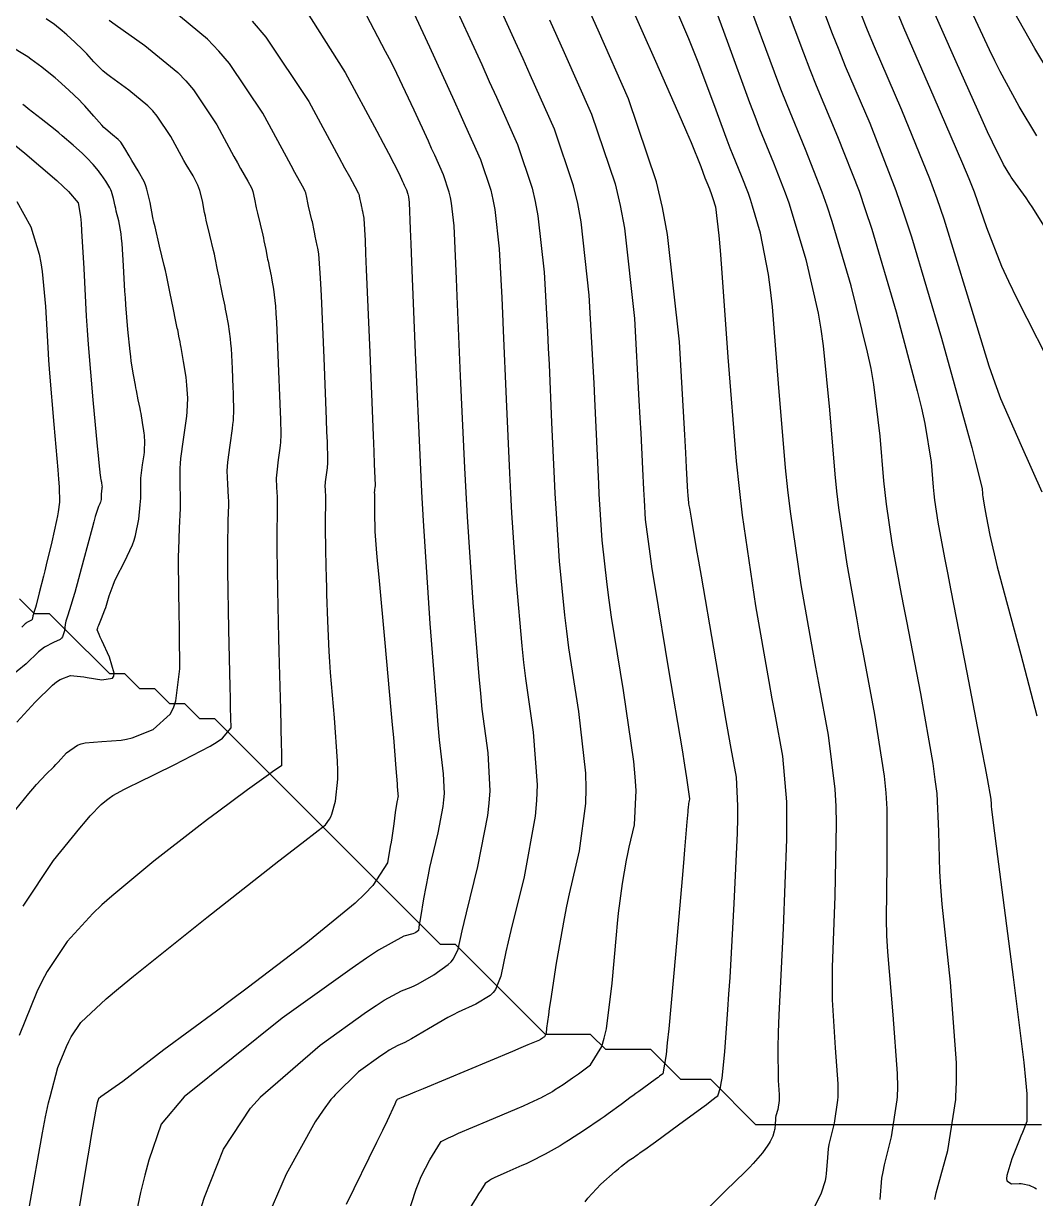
# Model space of a CAD drawing. Header units: metres. Extents: x 837117 to 838479, y 1189012 to 1191015.
# Drawn here: x 837595.3 to 837662.7, y 1189993.2 to 1190071.4 of the extents above; entities that cross this region are included whole.
import ezdxf

# ---------------------------------------------------------------- set-up
doc = ezdxf.new("R2010")
doc.units = ezdxf.units.M
doc.header["$LTSCALE"] = 0.3
for name, color, linetype in [('COTAS 10', 1, 'Continuous'), ('COTAS INT', 252, 'Continuous'), ('DRENAJE', 5, 'Continuous')]:
    doc.layers.add(name, color=color, linetype=linetype)

msp = doc.modelspace()

# ---------------------------------------------------------------- linework, layer by layer
at = {"layer": 'COTAS 10'}
for points in [[(837645.565, 1190073.886), (837647.22, 1190069.439), (837647.652, 1190068.329), (837648.073, 1190067.271), (837649.5, 1190063.886), (837650.922, 1190060.244), (837651.34, 1190059.024), (837651.768, 1190057.713), (837653.403, 1190052.212), (837654.794, 1190046.967), (837655.069, 1190045.817), (837655.296, 1190044.799), (837655.72, 1190042.212), (837655.856, 1190040.548), (837655.903, 1190040.112), (837655.953, 1190039.686), (837656.167, 1190038.236), (837656.606, 1190035.862), (837656.799, 1190034.854), (837657.022, 1190033.693), (837658.086, 1190028.236), (837659.101, 1190023.019), (837659.294, 1190022.011), (837659.448, 1190021.191), (837659.689, 1190019.806), (837659.707, 1190019.472), (837659.721, 1190019.315), (837659.74, 1190019.13), (837659.839, 1190018.227), (837660.122, 1190015.996), (837660.255, 1190014.972), (837660.413, 1190013.773), (837661.182, 1190007.976), (837661.883, 1190002.28), (837661.997, 1190001.143), (837662.077, 1190000.198), (837662.077, 1190000), (837662.076, 1189998.374), (837661.788, 1189997.641), (837661.686, 1189997.382), (837661.574, 1189997.099), (837661.091, 1189995.877), (837660.756, 1189994.782), (837660.738, 1189994.58), (837660.752, 1189994.422), (837661.073, 1189994.214), (837661.574, 1189994.248), (837661.702, 1189994.242), (837661.826, 1189994.228), (837662.233, 1189994.125), (837662.618, 1189993.95), (837662.727, 1189993.891)], [(837607.052, 1189992.287), (837607.382, 1189993.335), (837608.656, 1189996.525), (837610.454, 1189999.243), (837611.116, 1189999.995), (837611.121, 1190000), (837615.085, 1190003.454), (837618.164, 1190005.654), (837618.797, 1190006.084), (837619.336, 1190006.437), (837620.487, 1190007.065), (837621.142, 1190007.301), (837621.366, 1190007.406), (837621.609, 1190007.529), (837622.644, 1190008.118), (837623.596, 1190008.808), (837623.787, 1190008.994), (837623.946, 1190009.178), (837624.258, 1190009.826), (837624.525, 1190011.055), (837624.655, 1190011.605), (837624.809, 1190012.246), (837625.571, 1190015.318), (837626.237, 1190018.709), (837626.33, 1190019.55), (837626.385, 1190020.349), (837626.256, 1190022.882), (837625.866, 1190025.788), (837625.757, 1190026.823), (837625.648, 1190027.957), (837625.247, 1190032.882), (837624.873, 1190038.584), (837624.781, 1190040.207), (837624.693, 1190041.851), (837624.417, 1190047.948), (837624.202, 1190053.268), (837624.154, 1190054.421), (837624.109, 1190055.436), (837623.987, 1190057.948), (837623.822, 1190059.446), (837623.75, 1190059.822), (837623.668, 1190060.182), (837623.276, 1190061.341), (837622.697, 1190062.637), (837622.496, 1190063.083), (837622.277, 1190063.566), (837621.341, 1190065.625), (837620.178, 1190068.068), (837619.816, 1190068.794), (837619.436, 1190069.541), (837617.922, 1190072.416)], [(837662.759, 1190063.915), (837661.572, 1190065.878), (837660.313, 1190068.204), (837659.955, 1190068.914), (837659.592, 1190069.652), (837658.247, 1190072.553)], [(837595.328, 1190012.685), (837597.339, 1190015.729), (837599.093, 1190017.885), (837599.462, 1190018.323), (837599.781, 1190018.692), (837600.51, 1190019.454), (837600.873, 1190019.737), (837600.962, 1190019.804), (837601.044, 1190019.867), (837601.299, 1190020.054), (837602.057, 1190020.46), (837602.458, 1190020.66), (837602.941, 1190020.899), (837605.377, 1190022.081), (837607.767, 1190023.331), (837608.222, 1190023.614), (837608.587, 1190023.869), (837609.158, 1190024.56), (837609.127, 1190025.871), (837609.113, 1190026.518), (837609.097, 1190027.287), (837609.016, 1190031.086), (837608.949, 1190034.997), (837608.942, 1190035.835), (837608.939, 1190036.568), (837608.969, 1190038.334), (837609.001, 1190039.359), (837609, 1190039.625), (837608.994, 1190039.883), (837608.935, 1190040.753), (837608.905, 1190041.651), (837608.917, 1190041.927), (837608.938, 1190042.215), (837609.086, 1190043.355), (837609.25, 1190044.464), (837609.281, 1190044.732), (837609.305, 1190044.984), (837609.339, 1190045.755), (837609.321, 1190046.571), (837609.312, 1190046.852), (837609.302, 1190047.157), (837609.253, 1190048.454), (837609.176, 1190049.788), (837609.148, 1190050.115), (837609.118, 1190050.425), (837608.983, 1190051.389), (837608.833, 1190052.195), (837608.793, 1190052.404), (837608.753, 1190052.607), (837608.612, 1190053.288), (837608.474, 1190053.943), (837608.436, 1190054.13), (837608.398, 1190054.318), (837608.261, 1190055.017), (837608.099, 1190055.802), (837608.044, 1190056.046), (837607.986, 1190056.3), (837607.742, 1190057.311), (837607.501, 1190058.323), (837607.445, 1190058.577), (837607.394, 1190058.821), (837607.247, 1190059.608), (837607.081, 1190060.297), (837607.018, 1190060.478), (837606.947, 1190060.655), (837606.628, 1190061.26), (837606.176, 1190062.013), (837606.022, 1190062.283), (837605.855, 1190062.58), (837605.145, 1190063.873), (837604.234, 1190065.241), (837603.94, 1190065.585), (837603.628, 1190065.914), (837602.348, 1190066.973), (837601.139, 1190067.847), (837600.871, 1190068.058), (837600.633, 1190068.256), (837600.015, 1190068.858), (837599.563, 1190069.373), (837599.429, 1190069.514), (837599.292, 1190069.656), (837598.767, 1190070.165), (837598.225, 1190070.652), (837598.077, 1190070.779), (837597.93, 1190070.903), (837597.407, 1190071.323), (837596.862, 1190071.719)], [(837632.716, 1189993.028), (837632.883, 1189993.268), (837633.757, 1189994.198), (837634.706, 1189995.04), (837634.921, 1189995.223), (837635.114, 1189995.385), (837635.64, 1189995.789), (837635.958, 1189996.003), (837636.02, 1189996.046), (837636.071, 1189996.08), (837636.163, 1189996.144), (837636.204, 1189996.174), (837636.223, 1189996.187), (837636.245, 1189996.203), (837636.351, 1189996.278), (837636.821, 1189996.619), (837637.073, 1189996.802), (837637.377, 1189997.024), (837638.915, 1189998.143), (837640.461, 1189999.274), (837640.771, 1189999.502), (837641.03, 1189999.694), (837641.429, 1190000), (837641.537, 1190000.083), (837641.711, 1190000.621), (837641.761, 1190000.908), (837641.811, 1190001.254), (837641.994, 1190003.002), (837642.205, 1190005.815), (837642.271, 1190006.833), (837642.342, 1190007.954), (837642.626, 1190012.866), (837642.836, 1190017.553), (837642.859, 1190018.532), (837642.867, 1190019.373), (837642.772, 1190021.262), (837642.422, 1190023.179), (837642.271, 1190024.038), (837642.095, 1190025.039), (837641.262, 1190029.84), (837640.435, 1190034.634), (837640.264, 1190035.631), (837640.117, 1190036.484), (837639.793, 1190038.371), (837639.66, 1190039.168), (837639.633, 1190039.334), (837639.612, 1190039.476), (837639.57, 1190039.793), (837639.559, 1190039.959), (837639.557, 1190040.006), (837639.554, 1190040.054), (837639.546, 1190040.231), (837639.454, 1190041.875), (837639.399, 1190042.847), (837639.331, 1190044.044), (837638.976, 1190050.231), (837638.189, 1190057.363), (837637.849, 1190059.154), (837637.456, 1190060.865), (837635.592, 1190066.384), (837633.561, 1190070.96), (837633.062, 1190072.076)]]:
    msp.add_lwpolyline(points, dxfattribs=at)
at = {"layer": 'COTAS INT'}
for points in [[(837647.624, 1190074.758), (837649.14, 1190070.727), (837649.572, 1190069.637), (837650.009, 1190068.558), (837651.633, 1190064.758), (837653.374, 1190060.299), (837653.886, 1190058.805), (837654.41, 1190057.199), (837656.411, 1190050.463), (837658.093, 1190044.386), (837658.415, 1190043.195), (837658.676, 1190042.217), (837659.103, 1190040.463), (837659.132, 1190040.115), (837659.142, 1190040.023), (837659.152, 1190039.934), (837659.197, 1190039.63), (837659.294, 1190039.108), (837659.337, 1190038.882), (837659.388, 1190038.619), (837659.63, 1190037.375), (837660.121, 1190035.258), (837660.328, 1190034.445), (837660.566, 1190033.534), (837661.682, 1190029.427), (837662.749, 1190025.35)], [(837620.838, 1189991.955), (837621.471, 1189993.866), (837621.638, 1189994.305), (837621.802, 1189994.705), (837622.365, 1189995.824), (837622.899, 1189996.676), (837622.974, 1189996.795), (837623.122, 1189997.03), (837623.625, 1189997.287), (837623.923, 1189997.421), (837624.291, 1189997.582), (837626.192, 1189998.387), (837628.184, 1189999.23), (837628.609, 1189999.414), (837628.978, 1189999.577), (837629.851, 1189999.988), (837629.872, 1190000), (837630.375, 1190000.283), (837630.524, 1190000.372), (837630.675, 1190000.465), (837631.236, 1190000.829), (837631.863, 1190001.265), (837632.057, 1190001.403), (837632.259, 1190001.548), (837633.061, 1190002.137), (837633.805, 1190003.358), (837633.971, 1190003.902), (837634.119, 1190004.535), (837634.511, 1190007.567), (837634.784, 1190010.782), (837634.858, 1190011.531), (837634.93, 1190012.219), (837635.185, 1190014.196), (837635.459, 1190015.755), (837635.543, 1190016.18), (837635.631, 1190016.603), (837635.98, 1190018.105), (837636.096, 1190020.376), (837636.037, 1190021.283), (837635.939, 1190022.311), (837635.256, 1190027.028), (837634.468, 1190031.911), (837634.303, 1190033.043), (837634.161, 1190034.079), (837633.841, 1190037.028), (837633.685, 1190039.409), (837633.646, 1190040.087), (837633.61, 1190040.773), (837633.354, 1190046.432), (837633.301, 1190047.477), (837633.242, 1190048.601), (837632.98, 1190053.318), (837632.442, 1190058.196), (837632.21, 1190059.421), (837631.94, 1190060.592), (837630.665, 1190064.367), (837629.055, 1190067.981), (837628.575, 1190069.051), (837628.08, 1190070.15), (837626.166, 1190074.367)], [(837640.702, 1190074.159), (837642.141, 1190070.217), (837643.636, 1190066.151), (837643.985, 1190065.231), (837644.307, 1190064.4), (837645.235, 1190062.141), (837646.019, 1190060.135), (837646.249, 1190059.462), (837646.485, 1190058.74), (837647.386, 1190055.708), (837648.197, 1190052.13), (837648.377, 1190051.062), (837648.537, 1190049.961), (837648.953, 1190045.708), (837649.305, 1190041.415), (837649.426, 1190040.289), (837649.556, 1190039.19), (837650.107, 1190035.446), (837650.765, 1190031.743), (837650.963, 1190030.669), (837651.167, 1190029.575), (837651.96, 1190025.446), (837652.594, 1190021.327), (837652.699, 1190020.238), (837652.772, 1190019.171), (837652.78, 1190015.505), (837652.722, 1190011.822), (837652.755, 1190010.745), (837652.808, 1190009.644), (837653.176, 1190005.457), (837653.466, 1190001.568), (837653.47, 1190000.653), (837653.448, 1190000), (837653.441, 1189999.809), (837653.063, 1189997.346), (837652.587, 1189995.489), (837652.497, 1189995.027), (837652.425, 1189994.587), (837652.316, 1189993.186)], [(837620.731, 1190073.358), (837622.35, 1190069.854), (837623.989, 1190066.248), (837624.372, 1190065.401), (837624.724, 1190064.62), (837625.739, 1190062.35), (837626.425, 1190060.319), (837626.57, 1190059.689), (837626.695, 1190059.029), (837626.985, 1190056.404), (837627.153, 1190053.158), (837627.203, 1190052.106), (837627.253, 1190050.989), (837627.443, 1190046.404), (837627.665, 1190041.491), (837627.736, 1190040.167), (837627.81, 1190038.859), (837628.111, 1190034.264), (837628.485, 1190029.998), (837628.606, 1190028.896), (837628.734, 1190027.829), (837629.256, 1190024.264), (837629.508, 1190020.757), (837629.465, 1190019.727), (837629.374, 1190018.671), (837628.638, 1190014.644), (837627.76, 1190011.078), (837627.579, 1190010.313), (837627.425, 1190009.644), (837627.093, 1190008.033), (837626.746, 1190007.15), (837626.581, 1190006.941), (837626.387, 1190006.747), (837625.441, 1190006.173), (837624.262, 1190005.632), (837623.922, 1190005.459), (837623.576, 1190005.276), (837622.275, 1190004.528), (837621.147, 1190003.862), (837620.909, 1190003.73), (837620.705, 1190003.621), (837620.236, 1190003.414), (837619.679, 1190003.11), (837619.419, 1190002.94), (837619.113, 1190002.732), (837617.625, 1190001.669), (837616.07, 1190000.143), (837615.97, 1190000), (837615.8, 1189999.829), (837615.282, 1189999.131), (837614.758, 1189998.351), (837612.817, 1189994.854), (837611.079, 1189990.868)], [(837623.689, 1190073.359), (837625.824, 1190068.661), (837626.331, 1190067.538), (837626.803, 1190066.492), (837628.202, 1190063.359), (837629.183, 1190060.455), (837629.39, 1190059.555), (837629.569, 1190058.613), (837629.983, 1190054.861), (837630.198, 1190050.879), (837630.252, 1190049.792), (837630.303, 1190048.711), (837630.469, 1190044.861), (837630.638, 1190041.132), (837630.691, 1190040.127), (837630.748, 1190039.134), (837630.976, 1190035.646), (837631.323, 1190032.038), (837631.454, 1190030.969), (837631.601, 1190029.87), (837632.256, 1190025.646), (837632.724, 1190021.534), (837632.751, 1190020.505), (837632.735, 1190019.524), (837632.309, 1190016.374), (837631.642, 1190013.5), (837631.473, 1190012.692), (837631.312, 1190011.878), (837630.788, 1190008.895), (837630.399, 1190006.395), (837630.322, 1190005.886), (837630.259, 1190005.456), (837630.142, 1190004.565), (837630.102, 1190004.252), (837630.087, 1190004.187), (837630.07, 1190004.131), (837629.993, 1190004.005), (837629.91, 1190003.944), (837629.889, 1190003.929), (837629.869, 1190003.915), (837629.805, 1190003.87), (837629.747, 1190003.833), (837629.731, 1190003.823), (837629.716, 1190003.814), (837629.662, 1190003.784), (837628.899, 1190003.46), (837628.436, 1190003.266), (837627.865, 1190003.027), (837624.894, 1190001.786), (837621.934, 1190000.55), (837621.369, 1190000.314), (837620.914, 1190000.123), (837620.621, 1190000), (837620.191, 1189999.819), (837620.181, 1189999.804), (837620.177, 1189999.797), (837620.171, 1189999.788), (837620.144, 1189999.745), (837620.11, 1189999.677), (837620.1, 1189999.652), (837620.09, 1189999.626), (837620.051, 1189999.509), (837619.531, 1189998.408), (837619.217, 1189997.761), (837618.83, 1189996.965), (837616.817, 1189992.853)], [(837647.969, 1189992.672), (837648.43, 1189993.627), (837648.682, 1189994.453), (837648.73, 1189994.677), (837648.768, 1189994.899), (837648.825, 1189995.687), (837648.893, 1189996.554), (837648.937, 1189996.826), (837648.993, 1189997.112), (837649.287, 1189998.26), (837649.521, 1189999.783), (837649.528, 1190000), (837649.539, 1190000.305), (837649.536, 1190000.87), (837649.357, 1190003.275), (837649.162, 1190006.456), (837649.15, 1190007.512), (837649.155, 1190008.642), (837649.325, 1190013.354), (837649.434, 1190018.161), (837649.401, 1190019.351), (837649.341, 1190020.481), (837648.897, 1190024.052), (837648.24, 1190027.515), (837648.045, 1190028.577), (837647.845, 1190029.684), (837647.077, 1190034.052), (837646.357, 1190038.941), (837646.187, 1190040.377), (837646.03, 1190041.848), (837645.569, 1190047.456), (837645.157, 1190052.542), (837645.03, 1190053.684), (837644.898, 1190054.711), (837644.377, 1190057.456), (837643.844, 1190059.253), (837643.704, 1190059.681), (837643.567, 1190060.08), (837643.103, 1190061.269), (837642.553, 1190062.608), (837642.362, 1190063.1), (837642.155, 1190063.646), (837641.269, 1190066.055), (837640.225, 1190068.825), (837639.918, 1190069.597), (837639.603, 1190070.371), (837638.401, 1190073.188)], [(837595.742, 1189992.73), (837596.604, 1189997.608), (837596.816, 1189998.671), (837597.015, 1189999.609), (837597.118, 1190000), (837597.633, 1190001.954), (837598.197, 1190003.346), (837598.361, 1190003.682), (837598.528, 1190003.997), (837599.162, 1190004.956), (837600.845, 1190006.524), (837601.675, 1190007.222), (837602.662, 1190008.035), (837607.537, 1190011.927), (837612.34, 1190015.697), (837613.28, 1190016.433), (837614.052, 1190017.037), (837615.433, 1190018.106), (837615.708, 1190018.467), (837615.782, 1190018.624), (837615.855, 1190018.806), (837616.111, 1190019.666), (837616.252, 1190021.138), (837616.253, 1190021.704), (837616.236, 1190022.34), (837616.036, 1190025.211), (837615.778, 1190028.223), (837615.725, 1190028.948), (837615.679, 1190029.625), (837615.58, 1190031.675), (837615.534, 1190033.447), (837615.521, 1190033.948), (837615.509, 1190034.455), (837615.468, 1190036.322), (837615.44, 1190037.936), (837615.437, 1190038.282), (837615.436, 1190038.584), (837615.448, 1190039.312), (837615.461, 1190039.735), (837615.461, 1190039.845), (837615.458, 1190039.952), (837615.434, 1190040.311), (837615.422, 1190040.681), (837615.427, 1190040.795), (837615.436, 1190040.914), (837615.497, 1190041.384), (837615.564, 1190041.842), (837615.577, 1190041.953), (837615.587, 1190042.057), (837615.601, 1190042.375), (837615.558, 1190043.581), (837615.533, 1190044.245), (837615.501, 1190045.051), (837615.336, 1190049.157), (837615.159, 1190053.284), (837615.119, 1190054.105), (837615.083, 1190054.786), (837614.987, 1190056.082), (837614.919, 1190056.449), (837614.9, 1190056.544), (837614.882, 1190056.636), (837614.818, 1190056.946), (837614.755, 1190057.244), (837614.721, 1190057.414), (837614.658, 1190057.732), (837614.584, 1190058.09), (837614.56, 1190058.201), (837614.533, 1190058.316), (837614.422, 1190058.776), (837614.312, 1190059.237), (837614.287, 1190059.353), (837614.264, 1190059.463), (837614.197, 1190059.822), (837614.121, 1190060.135), (837614.093, 1190060.218), (837614.06, 1190060.298), (837613.915, 1190060.574), (837613.406, 1190061.479), (837613.144, 1190061.956), (837612.83, 1190062.532), (837611.259, 1190065.432), (837609.06, 1190068.734), (837608.35, 1190069.564), (837607.596, 1190070.357), (837604.507, 1190072.915)], [(837614.052, 1190072.382), (837616.751, 1190068.144), (837618.848, 1190064.241), (837619.271, 1190063.448), (837619.625, 1190062.778), (837620.333, 1190061.396), (837620.565, 1190060.885), (837620.619, 1190060.765), (837620.669, 1190060.654), (837620.813, 1190060.333), (837620.91, 1190060.045), (837620.931, 1190059.956), (837620.948, 1190059.863), (837620.989, 1190059.491), (837621.065, 1190057.715), (837621.104, 1190056.736), (837621.152, 1190055.546), (837621.391, 1190049.491), (837621.721, 1190042.21), (837621.825, 1190040.248), (837621.936, 1190038.309), (837622.382, 1190031.5), (837622.81, 1190025.916), (837622.909, 1190024.749), (837622.999, 1190023.748), (837623.255, 1190021.5), (837623.323, 1190020.182), (837623.294, 1190019.766), (837623.245, 1190019.328), (837622.899, 1190017.564), (837622.463, 1190015.731), (837622.358, 1190015.25), (837622.26, 1190014.781), (837621.96, 1190013.181), (837621.75, 1190011.931), (837621.709, 1190011.681), (837621.674, 1190011.474), (837621.61, 1190011.073), (837621.453, 1190010.938), (837621.359, 1190010.898), (837621.244, 1190010.856), (837620.649, 1190010.695), (837618.959, 1190009.755), (837618.153, 1190009.223), (837617.201, 1190008.572), (837612.545, 1190005.239), (837606.036, 1190000), (837604.494, 1189998.195), (837603.686, 1189995.802), (837603.422, 1189994.793), (837603.14, 1189993.634), (837601.975, 1189988.195)], [(837635.569, 1190073.003), (837637.393, 1190068.89), (837639.096, 1190065.007), (837639.447, 1190064.192), (837639.747, 1190063.49), (837640.397, 1190061.894), (837640.674, 1190061.14), (837640.739, 1190060.969), (837640.798, 1190060.815), (837640.97, 1190060.397), (837641.116, 1190060.025), (837641.158, 1190059.9), (837641.202, 1190059.766), (837641.369, 1190059.205), (837641.6, 1190057.292), (837641.684, 1190056.307), (837641.777, 1190055.124), (837642.185, 1190049.205), (837642.754, 1190042.281), (837642.948, 1190040.465), (837643.158, 1190038.693), (837644.047, 1190032.657), (837644.925, 1190027.625), (837645.127, 1190026.485), (837645.312, 1190025.456), (837645.835, 1190022.657), (837646.088, 1190019.635), (837646.104, 1190018.465), (837646.096, 1190017.151), (837645.87, 1190011.203), (837645.588, 1190005.462), (837645.545, 1190004.278), (837645.516, 1190003.269), (837645.538, 1190001.093), (837645.606, 1190000.173), (837645.607, 1190000), (837645.607, 1189999.956), (837645.601, 1189999.756), (837645.511, 1189999.174), (837645.398, 1189998.734), (837645.377, 1189998.625), (837645.36, 1189998.521), (837645.334, 1189998.189), (837645.312, 1189997.887), (837645.298, 1189997.802), (837645.28, 1189997.716), (837645.183, 1189997.401), (837645.007, 1189997.035), (837644.938, 1189996.917), (837644.861, 1189996.793), (837644.512, 1189996.286), (837643.885, 1189995.562), (837643.633, 1189995.3), (837643.347, 1189995.012), (837642.03, 1189993.752), (837640.76, 1189992.475)], [(837655.954, 1189993.189), (837656.054, 1189993.612), (837656.18, 1189994.103), (837656.839, 1189996.432), (837657.362, 1189999.835), (837657.368, 1190000), (837657.402, 1190001.002), (837657.396, 1190002.265), (837656.996, 1190007.639), (837656.455, 1190012.831), (837656.36, 1190013.979), (837656.29, 1190015.003), (837656.234, 1190017.656), (837656.11, 1190020.181), (837655.996, 1190021.124), (837655.847, 1190022.173), (837655.023, 1190026.841), (837654.095, 1190031.634), (837653.881, 1190032.762), (837653.686, 1190033.802), (837653.137, 1190036.841), (837652.755, 1190039.438), (837652.664, 1190040.2), (837652.581, 1190040.981), (837652.336, 1190043.96), (837651.917, 1190047.38), (837651.723, 1190048.44), (837651.495, 1190049.548), (837650.394, 1190053.96), (837649.127, 1190058.226), (837648.795, 1190059.243), (837648.471, 1190060.189), (837647.368, 1190063.014), (837646.137, 1190065.983), (837645.732, 1190067.02), (837645.299, 1190068.151), (837643.506, 1190073.014)], [(837663.551, 1190057.426), (837662.477, 1190059.13), (837662.243, 1190059.491), (837662.036, 1190059.804), (837661.514, 1190060.538), (837661.155, 1190061.02), (837661.051, 1190061.175), (837660.944, 1190061.339), (837660.538, 1190062.011), (837659.797, 1190063.505), (837659.478, 1190064.188), (837659.111, 1190064.987), (837657.375, 1190068.848), (837655.576, 1190072.967)], [(837664.573, 1190066.49), (837662.606, 1190069.745), (837660.83, 1190072.903)], [(837601.049, 1190071.625), (837601.451, 1190071.331), (837603.427, 1190069.944), (837605.612, 1190068.135), (837606.145, 1190067.574), (837606.647, 1190066.988), (837608.202, 1190064.653), (837609.342, 1190062.556), (837609.583, 1190062.12), (837609.791, 1190061.746), (837610.271, 1190060.917), (837610.503, 1190060.477), (837610.555, 1190060.348), (837610.601, 1190060.216), (837610.722, 1190059.715), (837610.829, 1190059.142), (837610.866, 1190058.965), (837610.907, 1190058.78), (837611.082, 1190058.044), (837611.26, 1190057.308), (837611.302, 1190057.123), (837611.342, 1190056.946), (837611.46, 1190056.375), (837611.559, 1190055.866), (837611.587, 1190055.729), (837611.614, 1190055.594), (837611.715, 1190055.117), (837611.817, 1190054.622), (837611.847, 1190054.474), (837611.876, 1190054.322), (837611.985, 1190053.736), (837612.1, 1190052.605), (837612.134, 1190052.11), (837612.167, 1190051.536), (837612.295, 1190048.806), (837612.402, 1190046.104), (837612.422, 1190045.548), (837612.44, 1190045.076), (837612.47, 1190044.065), (837612.446, 1190043.52), (837612.429, 1190043.343), (837612.407, 1190043.153), (837612.291, 1190042.37), (837612.187, 1190041.565), (837612.172, 1190041.361), (837612.164, 1190041.166), (837612.185, 1190040.532), (837612.226, 1190039.918), (837612.23, 1190039.735), (837612.231, 1190039.547), (837612.209, 1190038.823), (837612.188, 1190037.576), (837612.19, 1190037.058), (837612.195, 1190036.466), (837612.242, 1190033.704), (837612.313, 1190030.515), (837612.333, 1190029.653), (837612.354, 1190028.8), (837612.433, 1190025.797), (837612.492, 1190023.427), (837612.501, 1190022.974), (837612.507, 1190022.608), (837612.499, 1190022.021), (837612.137, 1190021.768), (837611.919, 1190021.613), (837611.65, 1190021.422), (837610.254, 1190020.428), (837608.247, 1190018.951), (837607.593, 1190018.456), (837606.896, 1190017.924), (837604.023, 1190015.691), (837601.221, 1190013.364), (837600.568, 1190012.773), (837599.969, 1190012.204), (837598.251, 1190010.343), (837596.928, 1190008.341), (837596.578, 1190007.684), (837596.236, 1190006.982), (837595.061, 1190004.078)], [(837630.335, 1190071.639), (837630.819, 1190070.564), (837631.308, 1190069.47), (837633.128, 1190065.376), (837634.698, 1190060.729), (837635.029, 1190059.288), (837635.316, 1190057.779), (837635.978, 1190051.775), (837636.286, 1190046.322), (837636.35, 1190045.162), (837636.404, 1190044.154), (837636.52, 1190041.775), (837636.582, 1190040.413), (837636.602, 1190040.046), (837636.622, 1190039.684), (837636.706, 1190038.411), (837636.998, 1190036.12), (837637.151, 1190035.116), (837637.335, 1190033.951), (837638.257, 1190028.411), (837639.155, 1190023.088), (837639.323, 1190022.062), (837639.457, 1190021.229), (837639.651, 1190019.836), (837639.621, 1190019.705), (837639.613, 1190019.669), (837639.606, 1190019.632), (837639.582, 1190019.496), (837639.553, 1190019.228), (837639.542, 1190019.108), (837639.529, 1190018.967), (837639.475, 1190018.29), (837639.321, 1190016.446), (837639.246, 1190015.569), (837639.156, 1190014.533), (837638.716, 1190009.468), (837638.264, 1190004.54), (837638.167, 1190003.591), (837638.083, 1190002.822), (837637.88, 1190001.542), (837637.661, 1190001.371), (837637.566, 1190001.3), (837637.456, 1190001.219), (837636.934, 1190000.844), (837636.276, 1190000.369), (837636.08, 1190000.226), (837635.878, 1190000.078), (837635.772, 1190000), (837635.098, 1189999.502), (837634.227, 1189998.868), (837633.967, 1189998.684), (837633.7, 1189998.497), (837632.667, 1189997.788), (837631.604, 1189997.097), (837631.318, 1189996.921), (837631.034, 1189996.752), (837630.039, 1189996.193), (837629.057, 1189995.693), (837628.781, 1189995.561), (837628.504, 1189995.432), (837627.491, 1189994.988), (837626.648, 1189994.613), (837626.478, 1189994.528), (837626.336, 1189994.451), (837626.053, 1189994.241), (837625.766, 1189993.786), (837625.621, 1189993.556), (837625.448, 1189993.279), (837624.585, 1189991.902)], [(837663.104, 1190040.236), (837661.736, 1190043.318), (837660.356, 1190046.433), (837659.968, 1190047.477), (837659.576, 1190048.601), (837658.135, 1190053.318), (837656.576, 1190058.39), (837656.11, 1190059.737), (837655.629, 1190061.06), (837653.765, 1190065.63), (837651.946, 1190069.846), (837651.492, 1190070.945), (837651.061, 1190072.015)], [(837653.412, 1190072.254), (837653.882, 1190071.134), (837655.897, 1190066.502), (837657.812, 1190062.075), (837658.218, 1190061.084), (837658.571, 1190060.195), (837659.395, 1190057.833), (837660.404, 1190055.267), (837660.873, 1190054.249), (837661.424, 1190053.099), (837664.097, 1190047.833)], [(837610.555, 1190071.553), (837611.473, 1190070.481), (837614.316, 1190066.212), (837616.317, 1190062.509), (837616.705, 1190061.793), (837617.021, 1190061.212), (837617.559, 1190060.23), (837617.617, 1190060.12), (837617.63, 1190060.087), (837617.642, 1190060.054), (837617.672, 1190059.929), (837617.699, 1190059.785), (837617.708, 1190059.74), (837617.718, 1190059.694), (837617.762, 1190059.509), (837617.807, 1190059.325), (837617.817, 1190059.278), (837617.827, 1190059.234), (837617.857, 1190059.09), (837617.882, 1190058.963), (837617.889, 1190058.928), (837617.896, 1190058.894), (837617.921, 1190058.775), (837617.947, 1190058.65), (837617.954, 1190058.613), (837617.961, 1190058.575), (837617.989, 1190058.428), (837618.065, 1190056.966), (837618.104, 1190056.099), (837618.15, 1190055.032), (837618.378, 1190049.508), (837618.6, 1190043.999), (837618.643, 1190042.941), (837618.677, 1190042.085), (837618.732, 1190040.684), (837618.728, 1190040.593), (837618.725, 1190040.563), (837618.721, 1190040.531), (837618.702, 1190040.399), (837618.684, 1190040.263), (837618.682, 1190040.229), (837618.68, 1190040.196), (837618.684, 1190040.09), (837618.691, 1190039.986), (837618.692, 1190039.955), (837618.692, 1190039.924), (837618.688, 1190039.802), (837618.684, 1190039.592), (837618.685, 1190039.505), (837618.686, 1190039.405), (837618.693, 1190038.94), (837618.705, 1190038.401), (837618.713, 1190038.111), (837618.726, 1190037.6), (837618.833, 1190036.162), (837618.896, 1190035.433), (837618.973, 1190034.561), (837619.372, 1190030.214), (837619.785, 1190025.718), (837619.872, 1190024.751), (837619.947, 1190023.905), (837620.117, 1190021.852), (837620.195, 1190020.816), (837620.211, 1190020.61), (837620.224, 1190020.439), (837620.255, 1190020.117), (837620.26, 1190020.014), (837620.258, 1190019.982), (837620.254, 1190019.947), (837620.227, 1190019.809), (837620.193, 1190019.666), (837620.185, 1190019.628), (837620.177, 1190019.591), (837620.154, 1190019.466), (837620.114, 1190019.195), (837620.096, 1190019.066), (837620.075, 1190018.914), (837619.974, 1190018.172), (837619.836, 1190017.23), (837619.792, 1190016.952), (837619.745, 1190016.667), (837619.552, 1190015.577), (837618.592, 1190014.06), (837618.061, 1190013.506), (837617.415, 1190012.893), (837614.126, 1190010.196), (837610.221, 1190007.241), (837609.187, 1190006.466), (837608.174, 1190005.71), (837604.684, 1190003.134), (837601.954, 1190001.037), (837600.499, 1190000), (837600.333, 1189999.866), (837600.271, 1189999.679), (837600.25, 1189999.598), (837600.228, 1189999.505), (837600.134, 1189999.062), (837599.849, 1189997.43), (837599.707, 1189996.587), (837599.538, 1189995.573), (837598.696, 1189990.5)], [(837594.549, 1190018.768), (837595.709, 1190020.189), (837595.971, 1190020.499), (837596.209, 1190020.774), (837596.855, 1190021.465), (837597.356, 1190021.959), (837597.503, 1190022.11), (837597.652, 1190022.267), (837598.218, 1190022.881), (837598.934, 1190023.394), (837599.178, 1190023.487), (837599.442, 1190023.558), (837600.56, 1190023.635), (837601.841, 1190023.719), (837602.208, 1190023.794), (837602.579, 1190023.892), (837603.963, 1190024.432), (837605.099, 1190025.47), (837605.314, 1190025.882), (837605.486, 1190026.347), (837605.748, 1190028.475), (837605.725, 1190030.807), (837605.717, 1190031.401), (837605.709, 1190031.974), (837605.676, 1190033.854), (837605.662, 1190035.521), (837605.666, 1190035.959), (837605.673, 1190036.386), (837605.73, 1190037.844), (837605.783, 1190039.145), (837605.788, 1190039.474), (837605.79, 1190039.789), (837605.764, 1190040.812), (837605.767, 1190041.828), (837605.787, 1190042.137), (837605.816, 1190042.46), (837605.99, 1190043.728), (837606.172, 1190044.971), (837606.206, 1190045.278), (837606.232, 1190045.569), (837606.267, 1190046.485), (837606.218, 1190047.352), (837606.192, 1190047.612), (837606.16, 1190047.881), (837605.999, 1190048.923), (837605.832, 1190049.849), (837605.797, 1190050.045), (837605.765, 1190050.214), (837605.69, 1190050.606), (837605.627, 1190050.906), (837605.603, 1190051.018), (837605.577, 1190051.142), (837605.458, 1190051.693), (837605.314, 1190052.379), (837605.272, 1190052.588), (837605.229, 1190052.806), (837605.063, 1190053.659), (837604.856, 1190054.659), (837604.787, 1190054.968), (837604.713, 1190055.292), (837604.402, 1190056.578), (837604.095, 1190057.866), (837604.024, 1190058.19), (837603.959, 1190058.5), (837603.772, 1190059.502), (837603.561, 1190060.378), (837603.48, 1190060.608), (837603.39, 1190060.834), (837602.984, 1190061.604), (837602.561, 1190062.28), (837602.461, 1190062.446), (837602.367, 1190062.603), (837602.089, 1190063.094), (837601.821, 1190063.495), (837601.735, 1190063.596), (837601.643, 1190063.692), (837601.268, 1190064.003), (837600.827, 1190064.363), (837600.694, 1190064.491), (837600.556, 1190064.63), (837600.019, 1190065.235), (837599.42, 1190065.917), (837599.244, 1190066.104), (837599.062, 1190066.292), (837598.366, 1190066.967), (837597.648, 1190067.611), (837597.452, 1190067.78), (837597.257, 1190067.944), (837596.563, 1190068.501), (837595.841, 1190069.027), (837595.628, 1190069.171), (837595.409, 1190069.314), (837594.571, 1190069.828)], [(837594.906, 1190024.917), (837596.134, 1190026.251), (837597.268, 1190027.386), (837597.533, 1190027.6), (837597.777, 1190027.77), (837598.48, 1190028.025), (837599.141, 1190027.964), (837599.358, 1190027.936), (837599.59, 1190027.903), (837600.55, 1190027.743), (837601.272, 1190027.857), (837601.355, 1190027.996), (837601.385, 1190028.183), (837601.071, 1190029.249), (837600.551, 1190030.362), (837600.452, 1190030.578), (837600.372, 1190030.755), (837600.247, 1190031.06), (837600.295, 1190031.206), (837600.324, 1190031.282), (837600.359, 1190031.373), (837600.545, 1190031.829), (837600.763, 1190032.395), (837600.818, 1190032.556), (837600.872, 1190032.719), (837601.048, 1190033.32), (837601.302, 1190034.04), (837601.404, 1190034.278), (837601.521, 1190034.531), (837602.059, 1190035.583), (837602.589, 1190036.724), (837602.701, 1190037.034), (837602.798, 1190037.341), (837603.021, 1190038.428), (837603.116, 1190039.387), (837603.131, 1190039.614), (837603.142, 1190039.824), (837603.144, 1190040.443), (837603.146, 1190040.997), (837603.157, 1190041.166), (837603.172, 1190041.342), (837603.267, 1190042.033), (837603.367, 1190042.712), (837603.385, 1190042.879), (837603.399, 1190043.038), (837603.418, 1190043.537), (837603.392, 1190044.01), (837603.377, 1190044.152), (837603.36, 1190044.299), (837603.272, 1190044.867), (837603.163, 1190045.463), (837603.131, 1190045.626), (837603.1, 1190045.789), (837602.982, 1190046.373), (837602.858, 1190046.98), (837602.823, 1190047.157), (837602.787, 1190047.339), (837602.654, 1190048.03), (837602.515, 1190048.929), (837602.476, 1190049.242), (837602.436, 1190049.582), (837602.289, 1190051.041), (837602.153, 1190052.687), (837602.121, 1190053.145), (837602.092, 1190053.605), (837602.003, 1190055.274), (837601.909, 1190056.754), (837601.875, 1190057.096), (837601.839, 1190057.407), (837601.68, 1190058.281), (837601.519, 1190058.92), (837601.48, 1190059.082), (837601.444, 1190059.239), (837601.336, 1190059.752), (837601.203, 1190060.218), (837601.151, 1190060.345), (837601.093, 1190060.471), (837600.83, 1190060.919), (837600.513, 1190061.356), (837600.422, 1190061.475), (837600.329, 1190061.593), (837599.981, 1190062.011), (837599.56, 1190062.46), (837599.422, 1190062.598), (837599.274, 1190062.74), (837598.661, 1190063.302), (837597.923, 1190063.934), (837597.696, 1190064.122), (837597.459, 1190064.315), (837596.52, 1190065.056), (837595.659, 1190065.726), (837595.47, 1190065.874), (837595.304, 1190066.005)], [(837593.17, 1190064.6), (837595.442, 1190062.765), (837597.574, 1190060.944), (837597.994, 1190060.561), (837598.341, 1190060.231), (837598.98, 1190059.479), (837599.133, 1190058.561), (837599.173, 1190058.126), (837599.213, 1190057.613), (837599.351, 1190055.108), (837599.526, 1190051.935), (837599.589, 1190051), (837599.659, 1190050.041), (837599.967, 1190046.375), (837600.252, 1190043.276), (837600.309, 1190042.674), (837600.356, 1190042.183), (837600.442, 1190041.338), (837600.465, 1190041.223), (837600.47, 1190041.193), (837600.476, 1190041.163), (837600.497, 1190041.062), (837600.517, 1190040.965), (837600.522, 1190040.938), (837600.527, 1190040.91), (837600.545, 1190040.811), (837600.56, 1190040.716), (837600.563, 1190040.692), (837600.565, 1190040.668), (837600.57, 1190040.59), (837600.567, 1190040.506), (837600.564, 1190040.48), (837600.561, 1190040.452), (837600.545, 1190040.339), (837600.529, 1190040.224), (837600.526, 1190040.194), (837600.524, 1190040.166), (837600.524, 1190039.971), (837600.522, 1190039.936), (837600.519, 1190039.898), (837600.504, 1190039.738), (837600.466, 1190039.557), (837600.45, 1190039.506), (837600.432, 1190039.454), (837600.343, 1190039.264), (837600.124, 1190038.601), (837600.023, 1190038.252), (837599.904, 1190037.83), (837599.33, 1190035.709), (837598.751, 1190033.562), (837598.628, 1190033.125), (837598.523, 1190032.755), (837598.28, 1190031.988), (837598.167, 1190031.639), (837598.143, 1190031.534), (837598.122, 1190031.424), (837598.075, 1190030.997), (837597.947, 1190030.602), (837597.876, 1190030.513), (837597.789, 1190030.434), (837597.345, 1190030.219), (837596.734, 1190029.908), (837596.543, 1190029.766), (837596.341, 1190029.601), (837595.529, 1190028.806), (837594.317, 1190027.827)], [(837594.914, 1190059.553), (837595.841, 1190057.876), (837596.38, 1190056.05), (837596.492, 1190055.487), (837596.588, 1190054.899), (837596.802, 1190052.567), (837596.956, 1190049.847), (837597.014, 1190049.014), (837597.079, 1190048.145), (837597.369, 1190044.721), (837597.631, 1190041.707), (837597.678, 1190041.098), (837597.714, 1190040.586), (837597.753, 1190039.553), (837597.651, 1190038.908), (837597.599, 1190038.641), (837597.536, 1190038.336), (837597.222, 1190036.916), (837596.863, 1190035.381), (837596.771, 1190035.003), (837596.684, 1190034.645), (837596.398, 1190033.524), (837596.18, 1190032.713), (837596.135, 1190032.55), (837596.097, 1190032.414), (837596.015, 1190032.147), (837595.983, 1190032.048), (837595.976, 1190032.018), (837595.97, 1190031.988), (837595.957, 1190031.866), (837595.921, 1190031.755), (837595.9, 1190031.73), (837595.876, 1190031.707), (837595.75, 1190031.646), (837595.577, 1190031.558), (837595.523, 1190031.518), (837595.466, 1190031.471), (837595.236, 1190031.246)]]:
    msp.add_lwpolyline(points, dxfattribs=at)
at = {"layer": 'DRENAJE'}
msp.add_polyline3d([(837663.06, 1189998.153, 0), (837662.061, 1189998.153, 0), (837661.061, 1189998.153, 0), (837660.061, 1189998.153, 0), (837659.062, 1189998.153, 0), (837658.062, 1189998.153, 0), (837657.062, 1189998.153, 0), (837656.063, 1189998.153, 0), (837655.063, 1189998.153, 0), (837654.063, 1189998.153, 0), (837653.064, 1189998.153, 0), (837652.064, 1189998.153, 0), (837651.064, 1189998.153, 0), (837650.065, 1189998.153, 0), (837649.065, 1189998.153, 0), (837648.065, 1189998.153, 0), (837647.066, 1189998.153, 0), (837645.066, 1189998.153, 0), (837644.067, 1189998.153, 0), (837643.067, 1189999.153, 0), (837642.067, 1190000.152, 0), (837641.068, 1190001.152, 0), (837640.068, 1190001.152, 0), (837639.068, 1190001.152, 0), (837638.069, 1190002.152, 0), (837637.069, 1190003.151, 0), (837636.069, 1190003.151, 0), (837635.07, 1190003.151, 0), (837634.07, 1190003.151, 0), (837633.07, 1190004.151, 0), (837632.071, 1190004.151, 0), (837631.071, 1190004.151, 0), (837630.071, 1190004.151, 0), (837629.072, 1190005.151, 0), (837628.072, 1190006.15, 0), (837627.072, 1190007.15, 0), (837626.073, 1190008.15, 0), (837625.073, 1190009.149, 0), (837624.073, 1190010.149, 0), (837623.074, 1190010.149, 0), (837622.074, 1190011.149, 0), (837621.075, 1190012.148, 0), (837620.075, 1190013.148, 0), (837619.075, 1190014.148, 0), (837618.076, 1190015.147, 0), (837617.076, 1190016.147, 0), (837616.076, 1190017.147, 0), (837615.077, 1190018.146, 0), (837614.077, 1190019.146, 0), (837613.077, 1190020.146, 0), (837612.078, 1190021.145, 0), (837611.078, 1190022.145, 0), (837610.078, 1190023.145, 0), (837609.079, 1190024.144, 0), (837608.079, 1190025.144, 0), (837607.079, 1190025.144, 0), (837606.08, 1190026.144, 0), (837605.08, 1190026.144, 0), (837604.08, 1190027.143, 0), (837603.081, 1190027.143, 0), (837602.081, 1190028.143, 0), (837601.081, 1190028.143, 0), (837600.082, 1190029.143, 0), (837599.082, 1190030.142, 0), (837598.082, 1190031.142, 0), (837597.083, 1190032.142, 0), (837596.083, 1190032.142, 0), (837595.083, 1190033.141, 0)], dxfattribs=at)

doc.saveas('drawing.dxf')
